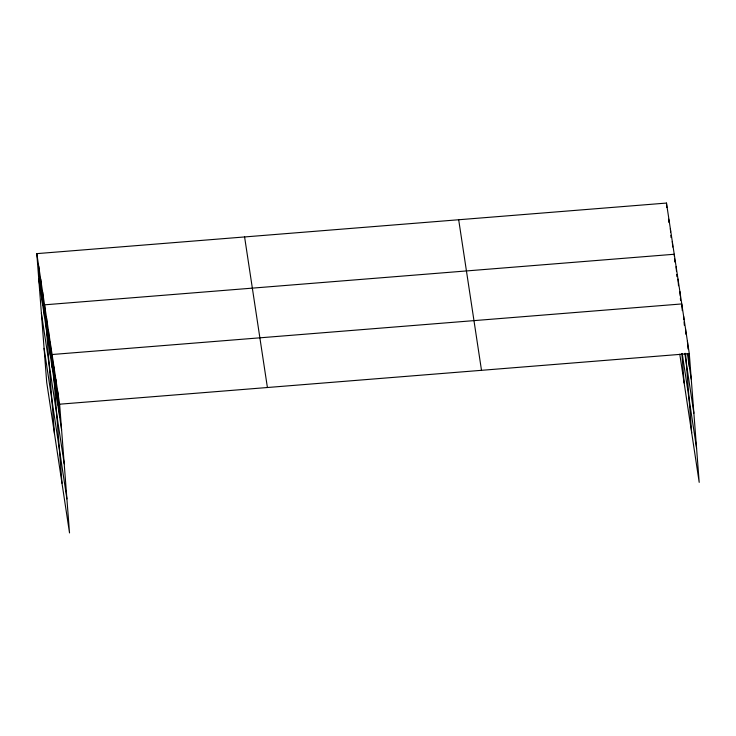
<?xml version="1.0" encoding="UTF-8"?>
<svg xmlns="http://www.w3.org/2000/svg" width="736" height="736" viewBox="0 0 736 736"><rect width="100%" height="100%" fill="white"/><g stroke="black" fill="none" stroke-linecap="round" stroke-linejoin="round"><path stroke-width="1.1" d="M36.8 253.635L59.616 404.202L69.524 532.938L46.708 382.37L36.8 253.635L666.476 203.062L689.292 353.63L699.2 482.365L679.779 354.2M59.616 404.202L689.292 353.63M687.498 354.338L691.26 379.187M684.811 353.381L693.882 413.236M682.208 353.464L696.578 448.316M458.684 219.751L481.5 370.318M244.591 236.946L267.407 387.513M38.769 279.183L61.585 429.75M41.391 313.242L64.207 463.809M44.086 348.321L66.902 498.888M687.415 341.21L688.013 348.984M688.353 353.427L689.374 366.758M685.529 328.78L685.952 334.337M683.643 316.36L683.9 319.691M684.075 321.917L684.333 325.248M682.281 310.61L681.766 303.94L52.09 354.513L61.999 483.248M685.566 353.335L691.674 432.685M679.88 291.52L680.22 295.964M680.395 298.181L680.561 300.408M678.003 279.1L678.509 285.761M676.117 266.671L676.458 271.115M676.715 274.454L676.89 276.672M674.406 256.478L674.231 254.251L44.556 304.824L54.464 433.568M674.572 258.695L674.829 262.034M681.867 353.482L684.14 382.996M672.29 241.454L672.722 247.011M670.358 228.657L670.616 231.987M670.864 235.327L671.039 237.544M668.674 219.19L668.932 222.52M666.476 203.062L666.816 207.506M57.739 391.773L59.699 417.33M55.853 379.353L57.822 404.91M53.967 366.933L55.936 392.49M50.204 342.093L52.173 367.641M48.328 329.664L50.287 355.221M46.442 317.244L48.41 342.801M42.614 292.026L44.583 317.584M40.682 279.229L42.642 304.787M38.741 266.432L40.71 291.99"/></g></svg>
